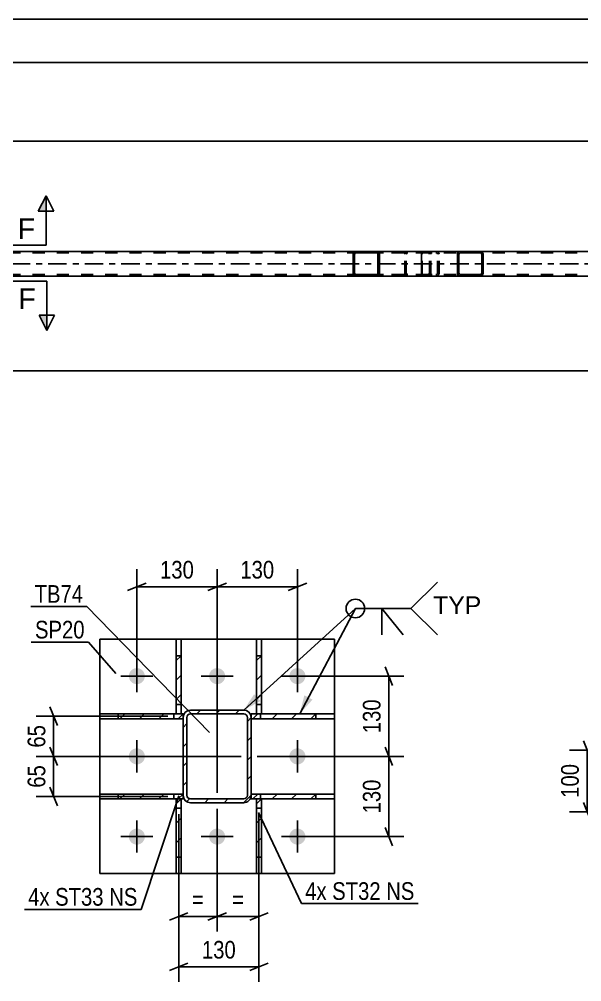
# Model space of a CAD drawing. Header units: millimetres. Extents: x 0 to 841, y 0 to 594.
# Drawn here: x 272.8 to 363.9, y 96.1 to 252.1 of the extents above; entities that cross this region are included whole.
import ezdxf

# ---------------------------------------------------------------- set-up
doc = ezdxf.new("R2010")
doc.units = ezdxf.units.MM
doc.linetypes.add('DXK_LINE_DOT2', pattern=[3.9198, 1.9599, -1.9599])
doc.linetypes.add('DXK_LINE_DOT3', pattern=[5.9187, 2.979, -0.9799, 0.9799, -0.9799])
doc.styles.add('Arial', font='ARIAL.TTF', dxfattribs={"height": 0.2})
doc.styles.add('Arial Narrow', font='ARIALN.TTF', dxfattribs={"height": 0.2})

# ---------------------------------------------------------------- blocks, each defined once
blk = doc.blocks.new('Part-122615341-2546 - 2515')
at = {"color": 7, "linetype": 'DXK_LINE_DOT2'}
for p, q in [((774.78, 214.21), (105.89, 214.21)), ((774.78, 214.45), (327.41, 214.45)), ((347.47, 214.45), (327.41, 214.45)), ((774.78, 210.69), (105.89, 210.69)), ((347.47, 210.45), (327.41, 210.45))]:
    blk.add_line(p, q, dxfattribs=at)
at = {"color": 2, "linetype": 'Continuous'}
for p, q in [((327.41, 214.45), (262.34, 214.45)), ((412.54, 214.45), (347.47, 214.45)), ((327.41, 210.45), (262.34, 210.45)), ((412.54, 210.45), (347.47, 210.45))]:
    blk.add_line(p, q, dxfattribs=at)
at = {"color": 7, "linetype": 'DXK_LINE_DOT3'}
blk.add_line((105.89, 212.45), (774.78, 212.45), dxfattribs=at)
blk = doc.blocks.new('Part-122615341-2720 - 2515')
at = {"linetype": 'Continuous'}
h = blk.add_hatch(dxfattribs=at)
h.set_pattern_fill('', scale=0.7, style=0, pattern_type=0)
h.set_pattern_definition([(45, (347.934, 214.1553), (-1.57154, 1.57154), [])])
h.paths.add_polyline_path([(347.97, 213.97), (347.93, 214.16), (347.82, 214.31), (347.66, 214.42), (347.47, 214.45), (344.29, 214.45), (344.09, 214.42), (343.93, 214.31), (343.82, 214.16), (343.78, 213.97), (343.78, 210.93), (343.82, 210.75), (343.93, 210.59), (344.09, 210.49), (344.29, 210.45), (347.47, 210.45), (347.66, 210.49), (347.82, 210.59), (347.93, 210.75), (347.97, 210.93)])
h.paths.add_polyline_path([(347.7, 210.84), (347.65, 210.76), (347.57, 210.71), (347.47, 210.69), (344.29, 210.69), (344.19, 210.71), (344.11, 210.76), (344.05, 210.84), (344.03, 210.93), (344.03, 213.97), (344.05, 214.06), (344.11, 214.14), (344.19, 214.19), (344.29, 214.21), (347.47, 214.21), (347.57, 214.19), (347.65, 214.14), (347.7, 214.06), (347.72, 213.97), (347.72, 210.93)])
at = {"color": 2, "linetype": 'Continuous'}
for p, q in [((337.96, 213.97), (337.98, 214.16)), ((337.96, 210.93), (337.96, 213.97)), ((337.98, 214.16), (338.04, 214.31)), ((338.04, 214.31), (338.12, 214.42)), ((338.12, 214.42), (338.23, 214.45)), ((344.29, 214.45), (338.23, 214.45)), ((343.82, 214.16), (343.78, 213.97)), ((343.78, 210.93), (343.78, 213.97)), ((344.03, 213.97), (344.05, 214.06)), ((344.03, 210.93), (344.03, 213.97)), ((344.05, 214.06), (344.11, 214.14)), ((344.29, 214.45), (344.09, 214.42)), ((344.11, 214.14), (344.19, 214.19)), ((344.19, 214.19), (344.29, 214.21)), ((344.29, 214.45), (347.47, 214.45)), ((344.29, 214.21), (347.47, 214.21)), ((347.66, 214.42), (347.47, 214.45)), ((347.47, 214.21), (347.57, 214.19)), ((347.57, 214.19), (347.65, 214.14)), ((347.65, 214.14), (347.7, 214.06)), ((347.7, 214.06), (347.72, 213.97)), ((347.72, 210.93), (347.72, 213.97)), ((347.97, 213.97), (347.93, 214.16)), ((347.97, 210.93), (347.97, 213.97)), ((337.98, 210.75), (337.96, 210.93)), ((338.04, 210.59), (337.98, 210.75)), ((338.12, 210.49), (338.04, 210.59)), ((343.78, 210.93), (343.82, 210.75)), ((344.05, 210.84), (344.03, 210.93)), ((344.11, 210.76), (344.05, 210.84)), ((344.19, 210.71), (344.11, 210.76)), ((344.29, 210.69), (344.19, 210.71)), ((344.29, 210.69), (347.47, 210.69)), ((347.57, 210.71), (347.47, 210.69)), ((347.65, 210.76), (347.57, 210.71)), ((347.7, 210.84), (347.65, 210.76)), ((347.72, 210.93), (347.7, 210.84)), ((347.93, 210.75), (347.97, 210.93)), ((338.23, 210.45), (338.12, 210.49)), ((344.29, 210.45), (338.23, 210.45)), ((344.09, 210.49), (344.29, 210.45)), ((344.29, 210.45), (347.47, 210.45)), ((347.47, 210.45), (347.66, 210.49))]:
    blk.add_line(p, q, dxfattribs=at)
at = {"color": 7, "linetype": 'DXK_LINE_DOT2'}
for p, q in [((338.1, 214.06), (338.09, 213.97)), ((338.09, 210.93), (338.09, 213.97)), ((338.13, 214.14), (338.1, 214.06)), ((338.18, 214.19), (338.13, 214.14)), ((338.23, 214.21), (338.18, 214.19)), ((347.47, 214.21), (338.23, 214.21)), ((339.5, 214.21), (339.5, 214.45)), ((340.32, 214.45), (340.51, 214.42)), ((340.42, 214.19), (340.32, 214.21)), ((340.5, 214.14), (340.42, 214.19)), ((340.55, 214.06), (340.5, 214.14)), ((340.57, 213.97), (340.55, 214.06)), ((340.57, 210.93), (340.57, 213.97)), ((340.78, 214.16), (340.82, 213.97)), ((340.82, 210.93), (340.82, 213.97)), ((347.47, 214.45), (344.29, 214.45)), ((338.09, 210.93), (338.1, 210.84)), ((338.1, 210.84), (338.13, 210.76)), ((338.13, 210.76), (338.18, 210.71)), ((338.18, 210.71), (338.23, 210.69)), ((347.47, 210.69), (338.23, 210.69)), ((339.5, 210.45), (339.5, 210.69)), ((340.32, 210.69), (340.42, 210.71)), ((340.42, 210.71), (340.5, 210.76)), ((340.5, 210.76), (340.55, 210.84)), ((340.55, 210.84), (340.57, 210.93)), ((340.82, 210.93), (340.78, 210.75)), ((340.51, 210.49), (340.32, 210.45)), ((347.47, 210.45), (344.29, 210.45))]:
    blk.add_line(p, q, dxfattribs=at)
for centre, start, end in [((340.33, 213.96), 23.8494, 68.8059), ((340.33, 210.95), 291.1941, 336.1506)]:
    blk.add_arc(centre, 0.492, start, end, dxfattribs=at)
at = {"color": 2, "linetype": 'Continuous'}
for centre, start, end in [((344.27, 213.96), 111.1941, 156.1506), ((347.48, 213.96), 23.8494, 68.8059), ((344.27, 210.95), 203.8494, 248.8059), ((347.48, 210.95), 291.1941, 336.1506)]:
    blk.add_arc(centre, 0.492, start, end, dxfattribs=at)
blk = doc.blocks.new('Part-122615341-2755 - 2515')
at = {"linetype": 'Continuous'}
h = blk.add_hatch(dxfattribs=at)
h.set_pattern_fill('', scale=0.7, style=0, pattern_type=0)
h.set_pattern_definition([(45, (331.1162, 214.1553), (-1.57154, 1.57154), [])])
h.paths.add_polyline_path([(331.16, 213.97), (331.12, 214.16), (331.01, 214.31), (330.84, 214.42), (330.64, 214.45), (327.41, 214.45), (327.21, 214.42), (327.05, 214.31), (326.94, 214.16), (326.9, 213.97), (326.9, 210.93), (326.94, 210.75), (327.05, 210.59), (327.21, 210.49), (327.41, 210.45), (330.64, 210.45), (330.84, 210.49), (331.01, 210.59), (331.12, 210.75), (331.16, 210.93)])
h.paths.add_polyline_path([(330.88, 210.84), (330.82, 210.76), (330.74, 210.71), (330.64, 210.69), (327.41, 210.69), (327.31, 210.71), (327.23, 210.76), (327.17, 210.84), (327.15, 210.93), (327.15, 213.97), (327.17, 214.06), (327.23, 214.14), (327.31, 214.19), (327.41, 214.21), (330.64, 214.21), (330.74, 214.19), (330.82, 214.14), (330.88, 214.06), (330.9, 213.97), (330.9, 210.93)])
at = {"color": 2, "linetype": 'Continuous'}
for p, q in [((326.94, 214.16), (326.9, 213.97)), ((326.9, 210.93), (326.9, 213.97)), ((327.15, 213.97), (327.17, 214.06)), ((327.15, 210.93), (327.15, 213.97)), ((327.17, 214.06), (327.23, 214.14)), ((327.41, 214.45), (327.21, 214.42)), ((327.23, 214.14), (327.31, 214.19)), ((327.31, 214.19), (327.41, 214.21)), ((327.41, 214.45), (330.64, 214.45)), ((327.41, 214.21), (330.64, 214.21)), ((338.23, 214.45), (330.64, 214.45)), ((330.84, 214.42), (330.64, 214.45)), ((330.64, 214.21), (330.74, 214.19)), ((330.74, 214.19), (330.82, 214.14)), ((330.82, 214.14), (330.88, 214.06)), ((330.88, 214.06), (330.9, 213.97)), ((330.9, 210.93), (330.9, 213.97)), ((331.16, 213.97), (331.12, 214.16)), ((331.16, 210.93), (331.16, 213.97)), ((326.9, 210.93), (326.94, 210.75)), ((327.17, 210.84), (327.15, 210.93)), ((327.23, 210.76), (327.17, 210.84)), ((327.31, 210.71), (327.23, 210.76)), ((327.41, 210.69), (327.31, 210.71)), ((327.41, 210.69), (330.64, 210.69)), ((330.74, 210.71), (330.64, 210.69)), ((330.82, 210.76), (330.74, 210.71)), ((330.88, 210.84), (330.82, 210.76)), ((330.9, 210.93), (330.88, 210.84)), ((331.12, 210.75), (331.16, 210.93)), ((327.21, 210.49), (327.41, 210.45)), ((327.41, 210.45), (330.64, 210.45)), ((330.64, 210.45), (330.84, 210.49)), ((338.23, 210.45), (330.64, 210.45))]:
    blk.add_line(p, q, dxfattribs=at)
at = {"color": 7, "linetype": 'DXK_LINE_DOT2'}
for p, q in [((330.64, 214.45), (327.41, 214.45)), ((338.99, 214.21), (327.41, 214.21)), ((335.25, 213.97), (335.29, 214.16)), ((335.25, 210.93), (335.25, 213.97)), ((335.52, 214.06), (335.5, 213.97)), ((335.5, 210.93), (335.5, 213.97)), ((335.58, 214.14), (335.52, 214.06)), ((335.56, 214.42), (335.76, 214.45)), ((335.66, 214.19), (335.58, 214.14)), ((335.76, 214.21), (335.66, 214.19)), ((338.99, 214.45), (338.23, 214.45)), ((338.99, 214.45), (339.19, 214.42)), ((339.09, 214.19), (338.99, 214.21)), ((339.17, 214.14), (339.09, 214.19)), ((339.23, 214.06), (339.17, 214.14)), ((339.25, 213.97), (339.23, 214.06)), ((339.25, 210.93), (339.25, 213.97)), ((339.47, 214.16), (339.5, 213.97)), ((339.5, 210.93), (339.5, 213.97)), ((338.99, 210.69), (327.41, 210.69)), ((335.29, 210.75), (335.25, 210.93)), ((335.5, 210.93), (335.52, 210.84)), ((335.52, 210.84), (335.58, 210.76)), ((335.58, 210.76), (335.66, 210.71)), ((335.66, 210.71), (335.76, 210.69)), ((338.99, 210.69), (339.09, 210.71)), ((339.09, 210.71), (339.17, 210.76)), ((339.17, 210.76), (339.23, 210.84)), ((339.23, 210.84), (339.25, 210.93)), ((339.5, 210.93), (339.47, 210.75)), ((330.64, 210.45), (327.41, 210.45)), ((335.76, 210.45), (335.56, 210.49)), ((338.99, 210.45), (338.23, 210.45)), ((339.19, 210.49), (338.99, 210.45))]:
    blk.add_line(p, q, dxfattribs=at)
at = {"color": 2, "linetype": 'Continuous'}
for centre, start, end in [((327.39, 213.95), 110.7583, 155.68), ((330.66, 213.95), 24.32, 69.2417), ((327.39, 210.95), 204.32, 249.2417), ((330.66, 210.95), 290.7583, 335.68)]:
    blk.add_arc(centre, 0.496, start, end, dxfattribs=at)
at = {"color": 7, "linetype": 'DXK_LINE_DOT2'}
for centre, start, end in [((335.74, 213.95), 110.7583, 155.68), ((339.01, 213.95), 24.32, 69.2417), ((335.74, 210.95), 204.32, 249.2417), ((339.01, 210.95), 290.7583, 335.68)]:
    blk.add_arc(centre, 0.496, start, end, dxfattribs=at)
blk = doc.blocks.new('Part-122615341-5707 - 5584')
at = {"linetype": 'Continuous'}
h = blk.add_hatch(dxfattribs=at)
h.set_pattern_fill('', scale=0.7, style=0, pattern_type=0)
h.set_pattern_definition([(45, (312.0639, 125.7396), (-1.57154, 1.57154), [])])
h.paths.add_polyline_path([(312.06, 116.32), (312.06, 125.74), (311.26, 125.74), (311.26, 116.32)])
at = {"color": 7, "linetype": 'DXK_LINE_DOT2'}
for p, q in [((311.26, 124.24), (311.26, 125.74)), ((311.26, 125.74), (312.06, 125.74)), ((312.06, 116.32), (312.06, 125.74)), ((311.26, 124.24), (312.06, 124.24)), ((311.26, 116.32), (311.26, 124.24))]:
    blk.add_line(p, q, dxfattribs=at)
at = {"color": 2, "linetype": 'Continuous'}
for p, q in [((311.26, 116.32), (311.26, 125.74)), ((311.26, 125.74), (312.06, 125.74)), ((312.06, 125.74), (312.06, 116.32)), ((311.26, 113.63), (311.26, 116.32)), ((312.06, 116.32), (311.26, 116.32)), ((312.06, 116.32), (312.06, 113.63)), ((312.06, 113.63), (311.26, 113.63))]:
    blk.add_line(p, q, dxfattribs=at)
blk = doc.blocks.new('Part-122615341-5618 - 5584')
at = {"linetype": 'Continuous'}
h = blk.add_hatch(dxfattribs=at)
h.set_pattern_fill('', scale=0.7, style=0, pattern_type=0)
h.set_pattern_definition([(45, (299.3793, 126.5294), (-1.57154, 1.57154), [])])
h.paths.add_polyline_path([(299.38, 125.73), (299.38, 126.53), (288.88, 126.53), (288.88, 125.73)])
at = {"color": 2, "linetype": 'Continuous'}
for p, q in [((285.88, 125.73), (285.88, 126.53)), ((285.88, 126.53), (288.88, 126.53)), ((288.88, 126.53), (299.38, 126.53)), ((288.88, 125.73), (288.88, 126.53)), ((299.38, 126.53), (299.38, 125.73)), ((288.88, 125.73), (285.88, 125.73)), ((299.38, 125.73), (288.88, 125.73))]:
    blk.add_line(p, q, dxfattribs=at)
at = {"color": 7, "linetype": 'DXK_LINE_DOT2'}
for p, q in [((288.88, 126.53), (299.38, 126.53)), ((297.88, 125.73), (297.88, 126.53)), ((299.38, 126.53), (299.38, 125.73)), ((299.38, 125.73), (288.88, 125.73))]:
    blk.add_line(p, q, dxfattribs=at)
blk = doc.blocks.new('Part-122615341-5633 - 5584')
at = {"linetype": 'Continuous'}
h = blk.add_hatch(dxfattribs=at)
h.set_pattern_fill('', scale=0.7, style=0, pattern_type=0)
h.set_pattern_definition([(45, (312.0634, 148.9418), (-1.57154, 1.57154), [])])
h.paths.add_polyline_path([(312.06, 139.54), (312.06, 148.94), (311.26, 148.94), (311.26, 139.54)])
at = {"color": 2, "linetype": 'Continuous'}
for p, q in [((311.26, 151.63), (311.26, 148.94)), ((311.26, 151.63), (312.06, 151.63)), ((312.06, 151.63), (312.06, 148.94)), ((311.26, 139.54), (311.26, 148.94)), ((312.06, 148.94), (311.26, 148.94)), ((312.06, 139.54), (312.06, 148.94)), ((311.26, 139.54), (312.06, 139.54))]:
    blk.add_line(p, q, dxfattribs=at)
at = {"color": 7, "linetype": 'DXK_LINE_DOT2'}
for p, q in [((311.26, 148.94), (311.26, 139.54)), ((312.06, 148.94), (312.06, 141.04)), ((311.26, 141.04), (312.06, 141.04)), ((312.06, 139.54), (312.06, 141.04)), ((311.26, 139.54), (312.06, 139.54))]:
    blk.add_line(p, q, dxfattribs=at)
blk = doc.blocks.new('Part-122615341-5697 - 5584')
at = {"linetype": 'Continuous'}
h = blk.add_hatch(dxfattribs=at)
h.set_pattern_fill('', scale=0.7, style=0, pattern_type=0)
h.set_pattern_definition([(45, (299.3793, 139.5294), (-1.57154, 1.57154), [])])
h.paths.add_polyline_path([(299.38, 138.73), (299.38, 139.53), (288.88, 139.53), (288.88, 138.73)])
at = {"color": 2, "linetype": 'Continuous'}
for p, q in [((285.88, 138.73), (285.88, 139.53)), ((285.88, 139.53), (288.88, 139.53)), ((288.88, 139.53), (299.38, 139.53)), ((288.88, 138.73), (288.88, 139.53)), ((299.38, 139.53), (299.38, 138.73)), ((288.88, 138.73), (285.88, 138.73)), ((299.38, 138.73), (288.88, 138.73))]:
    blk.add_line(p, q, dxfattribs=at)
at = {"color": 7, "linetype": 'DXK_LINE_DOT2'}
for p, q in [((288.88, 139.53), (299.38, 139.53)), ((297.88, 138.73), (297.88, 139.53)), ((299.38, 139.53), (299.38, 138.73)), ((299.38, 138.73), (288.88, 138.73))]:
    blk.add_line(p, q, dxfattribs=at)
blk = doc.blocks.new('Part-122615341-5676 - 5584')
at = {"linetype": 'Continuous'}
h = blk.add_hatch(dxfattribs=at)
h.set_pattern_fill('', scale=0.7, style=0, pattern_type=0)
h.set_pattern_definition([(45, (310.3794, 126.3306), (-1.57154, 1.57154), [])])
h.paths.add_polyline_path([(310.29, 125.87), (310.38, 126.33), (310.38, 138.93), (310.29, 139.39), (310.03, 139.78), (309.64, 140.04), (309.18, 140.13), (300.58, 140.13), (300.12, 140.04), (299.73, 139.78), (299.47, 139.39), (299.38, 138.93), (299.38, 126.33), (299.47, 125.87), (299.73, 125.48), (300.12, 125.22), (300.58, 125.13), (309.18, 125.13), (309.64, 125.22), (310.03, 125.48)])
h.paths.add_polyline_path([(309.41, 125.78), (309.18, 125.73), (300.58, 125.73), (300.35, 125.78), (300.16, 125.91), (300.03, 126.1), (299.98, 126.33), (299.98, 138.93), (300.03, 139.16), (300.16, 139.35), (300.35, 139.48), (300.58, 139.53), (309.18, 139.53), (309.41, 139.48), (309.6, 139.35), (309.73, 139.16), (309.78, 138.93), (309.78, 126.33), (309.73, 126.1), (309.6, 125.91)])
at = {"color": 7, "linetype": 'DXK_LINE_DOT2'}
for p, q in [((299.38, 138.93), (299.47, 139.39)), ((299.38, 126.33), (299.38, 138.93)), ((300.03, 139.16), (299.98, 138.93)), ((299.98, 126.33), (299.98, 138.93)), ((300.16, 139.35), (300.03, 139.16)), ((300.12, 140.04), (300.58, 140.13)), ((300.35, 139.48), (300.16, 139.35)), ((300.58, 139.53), (300.35, 139.48)), ((300.58, 140.13), (309.18, 140.13)), ((300.58, 139.53), (309.18, 139.53)), ((309.18, 140.13), (309.64, 140.04)), ((309.41, 139.48), (309.18, 139.53)), ((309.6, 139.35), (309.41, 139.48)), ((309.73, 139.16), (309.6, 139.35)), ((309.78, 138.93), (309.73, 139.16)), ((309.78, 126.33), (309.78, 138.93)), ((310.29, 139.39), (310.38, 138.93)), ((310.38, 126.33), (310.38, 138.93)), ((299.47, 125.87), (299.38, 126.33)), ((299.98, 126.33), (300.03, 126.1)), ((309.73, 126.1), (309.78, 126.33)), ((310.38, 126.33), (310.29, 125.87)), ((300.03, 126.1), (300.16, 125.91)), ((300.58, 125.13), (300.12, 125.22)), ((300.16, 125.91), (300.35, 125.78)), ((300.35, 125.78), (300.58, 125.73)), ((300.58, 125.73), (309.18, 125.73)), ((300.58, 125.13), (309.18, 125.13)), ((309.18, 125.73), (309.41, 125.78)), ((309.64, 125.22), (309.18, 125.13)), ((309.41, 125.78), (309.6, 125.91)), ((309.6, 125.91), (309.73, 126.1))]:
    blk.add_line(p, q, dxfattribs=at)
at = {"color": 2, "linetype": 'Continuous'}
for p, q in [((299.47, 139.39), (299.38, 138.93)), ((299.38, 126.33), (299.38, 138.93)), ((299.98, 138.93), (300.03, 139.16)), ((299.98, 126.33), (299.98, 138.93)), ((300.03, 139.16), (300.16, 139.35)), ((300.58, 140.13), (300.12, 140.04)), ((300.16, 139.35), (300.35, 139.48)), ((300.35, 139.48), (300.58, 139.53)), ((300.58, 140.13), (309.18, 140.13)), ((300.58, 139.53), (309.18, 139.53)), ((309.64, 140.04), (309.18, 140.13)), ((309.18, 139.53), (309.41, 139.48)), ((309.41, 139.48), (309.6, 139.35)), ((309.6, 139.35), (309.73, 139.16)), ((309.73, 139.16), (309.78, 138.93)), ((309.78, 126.33), (309.78, 138.93)), ((310.38, 138.93), (310.29, 139.39)), ((310.38, 126.33), (310.38, 138.93)), ((299.38, 126.33), (299.47, 125.87)), ((300.03, 126.1), (299.98, 126.33)), ((309.78, 126.33), (309.73, 126.1)), ((310.29, 125.87), (310.38, 126.33)), ((300.16, 125.91), (300.03, 126.1)), ((300.12, 125.22), (300.58, 125.13)), ((300.35, 125.78), (300.16, 125.91)), ((300.58, 125.73), (300.35, 125.78)), ((300.58, 125.73), (309.18, 125.73)), ((300.58, 125.13), (309.18, 125.13)), ((309.41, 125.78), (309.18, 125.73)), ((309.18, 125.13), (309.64, 125.22)), ((309.6, 125.91), (309.41, 125.78)), ((309.73, 126.1), (309.6, 125.91))]:
    blk.add_line(p, q, dxfattribs=at)
at = {"color": 7, "linetype": 'DXK_LINE_DOT3'}
blk.add_line((304.88, 132.63), (304.88, 132.63), dxfattribs=at)
at = {"color": 7, "linetype": 'DXK_LINE_DOT2'}
for centre, start, end in [((300.58, 138.93), 112.5, 157.5), ((309.18, 138.93), 22.5, 67.5), ((300.58, 126.33), 202.5, 247.5), ((309.18, 126.33), 292.5, 337.5)]:
    blk.add_arc(centre, 1.2, start, end, dxfattribs=at)
at = {"color": 2, "linetype": 'Continuous'}
for centre, start, end in [((300.58, 138.93), 112.5, 157.5), ((309.18, 138.93), 22.5, 67.5), ((300.58, 126.33), 202.5, 247.5), ((309.18, 126.33), 292.5, 337.5)]:
    blk.add_arc(centre, 1.2, start, end, dxfattribs=at)
blk = doc.blocks.new('Part-122615341-5702 - 5584')
at = {"linetype": 'Continuous'}
h = blk.add_hatch(dxfattribs=at)
h.set_pattern_fill('', scale=0.7, style=0, pattern_type=0)
h.set_pattern_definition([(45, (299.0644, 125.7396), (-1.57154, 1.57154), [])])
h.paths.add_polyline_path([(299.06, 116.32), (299.06, 125.74), (298.26, 125.74), (298.26, 116.32)])
at = {"color": 7, "linetype": 'DXK_LINE_DOT2'}
for p, q in [((298.26, 124.24), (298.26, 125.74)), ((298.26, 125.74), (299.06, 125.74)), ((299.06, 116.32), (299.06, 125.74)), ((298.26, 124.24), (299.06, 124.24)), ((298.26, 116.32), (298.26, 124.24))]:
    blk.add_line(p, q, dxfattribs=at)
at = {"color": 2, "linetype": 'Continuous'}
for p, q in [((298.26, 116.32), (298.26, 125.74)), ((298.26, 125.74), (299.06, 125.74)), ((299.06, 125.74), (299.06, 116.32)), ((298.26, 113.63), (298.26, 116.32)), ((299.06, 116.32), (298.26, 116.32)), ((299.06, 116.32), (299.06, 113.63)), ((299.06, 113.63), (298.26, 113.63))]:
    blk.add_line(p, q, dxfattribs=at)
blk = doc.blocks.new('Part-122615341-5712 - 5584')
at = {"linetype": 'Continuous'}
h = blk.add_hatch(dxfattribs=at)
h.set_pattern_fill('', scale=0.7, style=0, pattern_type=0)
h.set_pattern_definition([(45, (299.064, 148.9418), (-1.57154, 1.57154), [])])
h.paths.add_polyline_path([(299.06, 139.54), (299.06, 148.94), (298.26, 148.94), (298.26, 139.54)])
at = {"color": 2, "linetype": 'Continuous'}
for p, q in [((298.26, 151.63), (298.26, 148.94)), ((298.26, 151.63), (299.06, 151.63)), ((299.06, 151.63), (299.06, 148.94)), ((298.26, 139.54), (298.26, 148.94)), ((299.06, 148.94), (298.26, 148.94)), ((299.06, 139.54), (299.06, 148.94)), ((298.26, 139.54), (299.06, 139.54))]:
    blk.add_line(p, q, dxfattribs=at)
at = {"color": 7, "linetype": 'DXK_LINE_DOT2'}
for p, q in [((298.26, 148.94), (298.26, 139.54)), ((299.06, 148.94), (299.06, 141.04)), ((298.26, 141.04), (299.06, 141.04)), ((299.06, 139.54), (299.06, 141.04)), ((298.26, 139.54), (299.06, 139.54))]:
    blk.add_line(p, q, dxfattribs=at)
blk = doc.blocks.new('Bolt-122615341-5727 - 5584')
at = {"linetype": 'Continuous'}
for points in [[(290.58, 145.63, -1), (293.18, 145.63, -1)], [(303.58, 145.63, -1), (306.18, 145.63, -1)], [(316.58, 145.63, -1), (319.18, 145.63, -1)], [(290.58, 132.63, -1), (293.18, 132.63, -1)], [(316.58, 132.63, -1), (319.18, 132.63, -1)], [(290.58, 119.63, -1), (293.18, 119.63, -1)], [(303.58, 119.63, -1), (306.18, 119.63, -1)], [(316.58, 119.63, -1), (319.18, 119.63, -1)]]:
    blk.add_hatch(color=1, dxfattribs=at).paths.add_polyline_path(points)
at = {"color": 1, "linetype": 'Continuous'}
for p, q in [((291.88, 143.03), (291.88, 148.23)), ((304.88, 143.03), (304.88, 148.23)), ((317.88, 143.03), (317.88, 148.23)), ((294.48, 145.63), (289.28, 145.63)), ((307.48, 145.63), (302.28, 145.63)), ((320.48, 145.63), (315.28, 145.63)), ((291.88, 130.03), (291.88, 135.23)), ((317.88, 130.03), (317.88, 135.23)), ((294.48, 132.63), (289.28, 132.63)), ((320.48, 132.63), (315.28, 132.63)), ((291.88, 117.03), (291.88, 122.23)), ((304.88, 117.03), (304.88, 122.23)), ((317.88, 117.03), (317.88, 122.23)), ((294.48, 119.63), (289.28, 119.63)), ((307.48, 119.63), (302.28, 119.63)), ((320.48, 119.63), (315.28, 119.63))]:
    blk.add_line(p, q, dxfattribs=at)
blk = doc.blocks.new('Part-122615341-5756 - 5584')
at = {"color": 2, "linetype": 'Continuous'}
for p, q in [((285.88, 113.63), (285.88, 151.63)), ((323.88, 151.63), (285.88, 151.63)), ((323.88, 113.63), (323.88, 151.63)), ((323.88, 113.63), (285.88, 113.63))]:
    blk.add_line(p, q, dxfattribs=at)
blk = doc.blocks.new('Part-122615341-5762 - 5584')
at = {"linetype": 'Continuous'}
h = blk.add_hatch(dxfattribs=at)
h.set_pattern_fill('', scale=0.7, style=0, pattern_type=0)
h.set_pattern_definition([(45, (320.8777, 126.5297), (-1.57154, 1.57154), [])])
h.paths.add_polyline_path([(320.88, 125.73), (320.88, 126.53), (310.38, 126.53), (310.38, 125.73)])
at = {"color": 7, "linetype": 'DXK_LINE_DOT2'}
for p, q in [((320.88, 126.53), (310.38, 126.53)), ((310.38, 126.53), (310.38, 125.73)), ((311.88, 125.73), (311.88, 126.53)), ((320.88, 125.73), (310.38, 125.73))]:
    blk.add_line(p, q, dxfattribs=at)
at = {"color": 2, "linetype": 'Continuous'}
for p, q in [((320.88, 126.53), (310.38, 126.53)), ((310.38, 126.53), (310.38, 125.73)), ((323.88, 126.53), (320.88, 126.53)), ((320.88, 125.73), (320.88, 126.53)), ((323.88, 125.73), (323.88, 126.53)), ((310.38, 125.73), (320.88, 125.73)), ((323.88, 125.73), (320.88, 125.73))]:
    blk.add_line(p, q, dxfattribs=at)
blk = doc.blocks.new('Part-122615341-5779 - 5584')
at = {"linetype": 'Continuous'}
h = blk.add_hatch(dxfattribs=at)
h.set_pattern_fill('', scale=0.7, style=0, pattern_type=0)
h.set_pattern_definition([(45, (320.8777, 139.5297), (-1.57154, 1.57154), [])])
h.paths.add_polyline_path([(320.88, 138.73), (320.88, 139.53), (310.38, 139.53), (310.38, 138.73)])
at = {"color": 7, "linetype": 'DXK_LINE_DOT2'}
for p, q in [((320.88, 139.53), (310.38, 139.53)), ((310.38, 139.53), (310.38, 138.73)), ((311.88, 138.73), (311.88, 139.53)), ((320.88, 138.73), (310.38, 138.73))]:
    blk.add_line(p, q, dxfattribs=at)
at = {"color": 2, "linetype": 'Continuous'}
for p, q in [((320.88, 139.53), (310.38, 139.53)), ((310.38, 139.53), (310.38, 138.73)), ((323.88, 139.53), (320.88, 139.53)), ((320.88, 138.73), (320.88, 139.53)), ((323.88, 138.73), (323.88, 139.53)), ((310.38, 138.73), (320.88, 138.73)), ((323.88, 138.73), (320.88, 138.73))]:
    blk.add_line(p, q, dxfattribs=at)
blk = doc.blocks.new('StraightDimension-122615341-2824 - 2515')
at = {"color": 7, "linetype": 'Continuous'}
blk.add_line((250.78, 195.1), (506.18, 195.1), dxfattribs=at)
blk = doc.blocks.new('StraightDimension-122615341-2889 - 2515')
at = {"color": 7, "linetype": 'Continuous'}
blk.add_line((250.78, 232.28), (506.18, 232.28), dxfattribs=at)
blk = doc.blocks.new('StraightDimension-122615341-2899 - 2515')
at = {"color": 7, "linetype": 'Continuous'}
blk.add_line((105.25, 252.05), (785.64, 252.05), dxfattribs=at)
blk = doc.blocks.new('StraightDimension-122615341-2920 - 2515')
at = {"color": 7, "linetype": 'Continuous'}
blk.add_line((105.89, 245.04), (785, 245.04), dxfattribs=at)
blk = doc.blocks.new('StraightDimension-122615341-5825 - 5584')
at = {"color": 7, "linetype": 'Continuous'}
for p, q in [((298.66, 123.24), (298.66, 96.12)), ((311.66, 123.24), (311.66, 96.12)), ((300.16, 99.12), (297.16, 97.92)), ((298.66, 98.52), (311.66, 98.52)), ((310.16, 97.92), (313.16, 99.12))]:
    blk.add_line(p, q, dxfattribs=at)
at = {"color": 0}
blk.add_wipeout([(308.51, 99.27), (308.51, 103.47), (301.82, 103.47), (301.82, 99.27)], dxfattribs=at)
at = {"color": 3, "style": 'Arial Narrow'}
blk.add_text('130', height=2.863, dxfattribs=at).set_placement((302.42, 99.87))
blk = doc.blocks.new('StraightDimension-122615341-5849 - 5584')
at = {"color": 7, "linetype": 'Continuous'}
for p, q in [((333.29, 144.13), (332.09, 147.13)), ((318.88, 145.63), (335.09, 145.63)), ((332.69, 132.63), (332.69, 145.63)), ((332.09, 134.13), (333.29, 131.13)), ((311.38, 132.63), (335.09, 132.63))]:
    blk.add_line(p, q, dxfattribs=at)
at = {"color": 0}
blk.add_wipeout([(331.94, 142.47), (327.74, 142.47), (327.74, 135.79), (331.94, 135.79)], dxfattribs=at)
at = {"color": 3, "style": 'Arial Narrow'}
blk.add_text('130', height=2.863, rotation=90.0002, dxfattribs=at).set_placement((331.34, 136.39))
blk = doc.blocks.new('StraightDimension-122615341-5830 - 5584')
at = {"color": 7, "linetype": 'Continuous'}
for p, q in [((304.88, 124.13), (304.88, 104.27)), ((311.66, 112.63), (311.66, 104.27)), ((303.38, 106.07), (306.38, 107.27)), ((304.88, 106.67), (311.66, 106.67)), ((313.16, 107.27), (310.16, 106.07))]:
    blk.add_line(p, q, dxfattribs=at)
at = {"color": 0}
blk.add_wipeout([(309.83, 107.42), (309.83, 111.62), (306.71, 111.62), (306.71, 107.42)], dxfattribs=at)
at = {"color": 3, "style": 'Arial Narrow'}
blk.add_text('=', height=2.86, dxfattribs=at).set_placement((307.31, 108.02))
blk = doc.blocks.new('StraightDimension-122615341-5816 - 5584')
at = {"color": 7, "linetype": 'Continuous'}
for p, q in [((277.81, 140.63), (279.01, 137.63)), ((296.88, 139.13), (275.56, 139.13)), ((278.41, 132.63), (278.41, 139.13)), ((279.01, 131.13), (277.81, 134.13)), ((308.78, 132.63), (275.56, 132.63))]:
    blk.add_line(p, q, dxfattribs=at)
at = {"color": 0}
blk.add_wipeout([(277.66, 138.31), (273.46, 138.31), (273.46, 133.45), (277.66, 133.45)], dxfattribs=at)
at = {"color": 3, "style": 'Arial Narrow'}
blk.add_text('65', height=2.863, rotation=90.0002, dxfattribs=at).set_placement((277.06, 134.05))
blk = doc.blocks.new('StraightDimension-122615341-5781 - 5584')
at = {"color": 7, "linetype": 'Continuous'}
for p, q in [((291.88, 146.63), (291.88, 162.94)), ((304.88, 126.73), (304.88, 162.94)), ((293.38, 160.69), (290.38, 159.49)), ((303.38, 159.49), (306.38, 160.69)), ((291.88, 160.09), (304.88, 160.09))]:
    blk.add_line(p, q, dxfattribs=at)
at = {"color": 0}
blk.add_wipeout([(301.72, 160.84), (301.72, 165.04), (295.04, 165.04), (295.04, 160.84)], dxfattribs=at)
at = {"color": 3, "style": 'Arial Narrow'}
blk.add_text('130', height=2.863, dxfattribs=at).set_placement((295.64, 161.44))
blk = doc.blocks.new('StraightDimension-122615341-5794 - 5584')
at = {"color": 7, "linetype": 'Continuous'}
for p, q in [((304.88, 126.73), (304.88, 162.94)), ((317.88, 146.63), (317.88, 162.94)), ((306.38, 160.69), (303.38, 159.49)), ((316.38, 159.49), (319.38, 160.69)), ((304.88, 160.09), (317.88, 160.09))]:
    blk.add_line(p, q, dxfattribs=at)
at = {"color": 0}
blk.add_wipeout([(314.72, 160.84), (314.72, 165.04), (308.04, 165.04), (308.04, 160.84)], dxfattribs=at)
at = {"color": 3, "style": 'Arial Narrow'}
blk.add_text('130', height=2.863, dxfattribs=at).set_placement((308.64, 161.44))
blk = doc.blocks.new('StraightDimension-122615341-5807 - 5584')
at = {"color": 7, "linetype": 'Continuous'}
for p, q in [((277.81, 134.13), (279.01, 131.13)), ((308.78, 132.63), (275.56, 132.63)), ((278.41, 126.13), (278.41, 132.63)), ((279.01, 124.63), (277.81, 127.63)), ((296.88, 126.13), (275.56, 126.13))]:
    blk.add_line(p, q, dxfattribs=at)
at = {"color": 0}
blk.add_wipeout([(277.66, 131.81), (273.46, 131.81), (273.46, 126.95), (277.66, 126.95)], dxfattribs=at)
at = {"color": 3, "style": 'Arial Narrow'}
blk.add_text('65', height=2.863, rotation=90.0002, dxfattribs=at).set_placement((277.06, 127.55))
blk = doc.blocks.new('StraightDimension-122615341-5839 - 5584')
at = {"color": 7, "linetype": 'Continuous'}
for p, q in [((304.88, 124.13), (304.88, 104.27)), ((298.66, 112.63), (298.66, 104.27)), ((297.16, 106.07), (300.16, 107.27)), ((298.66, 106.67), (304.88, 106.67)), ((306.38, 107.27), (303.38, 106.07))]:
    blk.add_line(p, q, dxfattribs=at)
at = {"color": 0}
blk.add_wipeout([(303.33, 107.42), (303.33, 111.62), (300.21, 111.62), (300.21, 107.42)], dxfattribs=at)
at = {"color": 3, "style": 'Arial Narrow'}
blk.add_text('=', height=2.86, dxfattribs=at).set_placement((300.81, 108.02))
blk = doc.blocks.new('StraightDimension-122615341-5859 - 5584')
at = {"color": 7, "linetype": 'Continuous'}
for p, q in [((333.29, 131.13), (332.09, 134.13)), ((311.38, 132.63), (335.09, 132.63)), ((332.69, 119.63), (332.69, 132.63)), ((332.09, 121.13), (333.29, 118.13)), ((318.88, 119.63), (335.09, 119.63))]:
    blk.add_line(p, q, dxfattribs=at)
at = {"color": 0}
blk.add_wipeout([(331.94, 129.47), (327.74, 129.47), (327.74, 122.79), (331.94, 122.79)], dxfattribs=at)
at = {"color": 3, "style": 'Arial Narrow'}
blk.add_text('130', height=2.863, rotation=90.0002, dxfattribs=at).set_placement((331.34, 123.39))
blk = doc.blocks.new('StraightDimension-122615341-26890 - 26693')
at = {"color": 7, "linetype": 'Continuous'}
for p, q in [((364.19, 135.16), (365.39, 132.16)), ((382.43, 133.66), (361.94, 133.66)), ((364.79, 123.66), (364.79, 133.66)), ((365.39, 122.16), (364.19, 125.16)), ((390.44, 123.66), (361.94, 123.66))]:
    blk.add_line(p, q, dxfattribs=at)
at = {"color": 0}
blk.add_wipeout([(364.04, 132.01), (359.84, 132.01), (359.84, 125.32), (364.04, 125.32)], dxfattribs=at)
at = {"color": 3, "style": 'Arial Narrow'}
blk.add_text('100', height=2.863, rotation=90.0002, dxfattribs=at).set_placement((363.44, 125.92))
blk = doc.blocks.new('SectionMark-122615341-2963 - 2515')
at = {"linetype": 'Continuous'}
for points in [[(229.97, 204.1), (231.22, 204.1), (229.97, 201.6)], [(276.05, 204.1), (277.3, 204.1), (277.3, 201.6)]]:
    blk.add_hatch(color=6, dxfattribs=at).paths.add_polyline_path(points)
at = {"color": 6, "linetype": 'Continuous'}
for p, q in [((229.97, 209.6), (237.97, 209.6)), ((229.97, 209.6), (229.97, 201.6)), ((277.3, 209.6), (269.3, 209.6)), ((277.3, 209.6), (277.3, 201.6)), ((229.97, 201.6), (228.72, 204.1)), ((231.22, 204.1), (228.72, 204.1)), ((229.97, 201.6), (231.22, 204.1)), ((276.05, 204.1), (278.55, 204.1)), ((277.3, 201.6), (276.05, 204.1)), ((278.55, 204.1), (277.3, 201.6))]:
    blk.add_line(p, q, dxfattribs=at)
at = {"color": 0, "linetype": 'Continuous'}
for points in [[(234.57, 205.1), (234.57, 208.6), (231.72, 208.6), (231.72, 205.1)], [(275.55, 205.1), (275.55, 208.6), (272.7, 208.6), (272.7, 205.1)]]:
    blk.add_wipeout(points, dxfattribs=at)
at = {"color": 3, "linetype": 'Continuous', "style": 'Arial'}
for p in [(231.72, 205.1), (272.7, 205.1)]:
    blk.add_text('F', height=3.34, dxfattribs=at).set_placement(p)
blk = doc.blocks.new('SectionMark-122615341-2967 - 2515')
at = {"linetype": 'Continuous'}
for points in [[(232.3, 220.97), (231.05, 220.97), (231.05, 223.47)], [(277.18, 220.97), (275.93, 220.97), (277.18, 223.47)]]:
    blk.add_hatch(color=6, dxfattribs=at).paths.add_polyline_path(points)
at = {"color": 6, "linetype": 'Continuous'}
for p, q in [((229.8, 220.97), (231.05, 223.47)), ((231.05, 215.47), (231.05, 223.47)), ((231.05, 223.47), (232.3, 220.97)), ((277.18, 223.47), (275.93, 220.97)), ((277.18, 215.47), (277.18, 223.47)), ((277.18, 223.47), (278.43, 220.97)), ((232.3, 220.97), (229.8, 220.97)), ((275.93, 220.97), (278.43, 220.97)), ((231.05, 215.47), (239.05, 215.47)), ((277.18, 215.47), (269.18, 215.47))]:
    blk.add_line(p, q, dxfattribs=at)
at = {"color": 0, "linetype": 'Continuous'}
for points in [[(235.65, 216.47), (235.65, 219.97), (232.8, 219.97), (232.8, 216.47)], [(275.43, 216.47), (275.43, 219.97), (272.58, 219.97), (272.58, 216.47)]]:
    blk.add_wipeout(points, dxfattribs=at)
at = {"color": 3, "linetype": 'Continuous', "style": 'Arial'}
for p in [(232.8, 216.47), (272.58, 216.47)]:
    blk.add_text('F', height=3.34, dxfattribs=at).set_placement(p)
blk = doc.blocks.new('Mark-122615341-5672 - 5584')
at = {"color": 0}
blk.add_wipeout([(283.19, 157.51), (283.19, 160.51), (275.33, 160.51), (275.33, 157.51)], dxfattribs=at)
blk.add_wipeout([(283.19, 157.51), (283.19, 160.51), (275.33, 160.51), (275.33, 157.51)], dxfattribs=at)
at = {"color": 30, "linetype": 'Continuous'}
for p in [(274.73, 156.91), (303.63, 136.52)]:
    blk.add_line(p, (283.79, 156.91), dxfattribs=at)
at = {"color": 3, "style": 'Arial Narrow'}
blk.add_text('TB74', height=2.863, dxfattribs=at).set_placement((275.33, 157.51))
blk = doc.blocks.new('Mark-122615341-5752 - 5584')
at = {"color": 0}
blk.add_wipeout([(283.43, 151.73), (283.43, 154.73), (275.39, 154.73), (275.39, 151.73)], dxfattribs=at)
blk.add_wipeout([(283.43, 151.73), (283.43, 154.73), (275.39, 154.73), (275.39, 151.73)], dxfattribs=at)
at = {"color": 30, "linetype": 'Continuous'}
for p in [(274.79, 151.13), (288.5, 146.04)]:
    blk.add_line(p, (284.03, 151.13), dxfattribs=at)
at = {"color": 3, "style": 'Arial Narrow'}
blk.add_text('SP20', height=2.863, dxfattribs=at).set_placement((275.39, 151.73))
blk = doc.blocks.new('WeldMark-122615341-5869 - 5584')
at = {"linetype": 'Continuous'}
for points in [[(311.9, 141.59), (309.18, 140.13), (310.89, 142.7)], [(320.33, 141.83), (318.26, 139.53), (319, 142.53)]]:
    blk.add_hatch(color=30, dxfattribs=at).paths.add_polyline_path(points)
at = {"color": 30, "linetype": 'Continuous'}
for p, q in [((309.18, 140.13), (327.27, 156.59)), ((318.26, 139.53), (327.27, 156.59)), ((327.27, 156.59), (336.27, 156.59))]:
    blk.add_line(p, q, dxfattribs=at)
at = {"color": 3, "linetype": 'Continuous'}
for q in [(334.99, 152.31), (331.56, 152.31)]:
    blk.add_line((331.56, 156.59), q, dxfattribs=at)
for start, end in [(90, 270), (270, 90)]:
    blk.add_arc((327.27, 156.59), 1.5, start, end, dxfattribs=at)
at = {"color": 0, "linetype": 'Continuous'}
blk.add_wipeout([(347.65, 155.69), (347.65, 158.69), (339.87, 158.69), (339.87, 155.69)], dxfattribs=at)
blk.add_wipeout([(347.65, 155.69), (347.65, 158.69), (339.87, 158.69), (339.87, 155.69)], dxfattribs=at)
at = {"color": 3, "linetype": 'Continuous'}
for q in [(340.56, 160.88), (340.56, 152.31)]:
    blk.add_line((336.27, 156.59), q, dxfattribs=at)
at = {"color": 3, "linetype": 'Continuous', "style": 'Arial'}
blk.add_text('TYP', height=2.865, dxfattribs=at).set_placement((339.87, 155.69))
blk = doc.blocks.new('MarkSet-122615341-5918 - 5584')
at = {"color": 0}
for points in [[(322.61, 109.38), (322.61, 112.38), (319.14, 112.38), (319.14, 109.38)], [(331.36, 109.38), (331.36, 112.38), (323.51, 112.38), (323.51, 109.38)], [(336.83, 109.38), (336.83, 112.38), (332.26, 112.38), (332.26, 109.38)]]:
    blk.add_wipeout(points, dxfattribs=at)
for points in [[(322.61, 109.38), (322.61, 112.38), (319.14, 112.38), (319.14, 109.38)], [(331.36, 109.38), (331.36, 112.38), (323.51, 112.38), (323.51, 109.38)], [(336.83, 109.38), (336.83, 112.38), (332.26, 112.38), (332.26, 109.38)]]:
    blk.add_wipeout(points, dxfattribs=at)
at = {"color": 30, "linetype": 'Continuous'}
for p, q in [((311.56, 123.55), (318.54, 108.78)), ((318.54, 108.78), (337.43, 108.78))]:
    blk.add_line(p, q, dxfattribs=at)
at = {"color": 3, "style": 'Arial Narrow'}
for s, p in [('ST32', (323.51, 109.38)), ('NS', (332.26, 109.38)), ('4x', (319.14, 109.38))]:
    blk.add_text(s, height=2.863, dxfattribs=at).set_placement(p)
blk = doc.blocks.new('MarkSet-122615341-5948 - 5584')
at = {"color": 0}
for points in [[(277.75, 108.44), (277.75, 111.44), (274.28, 111.44), (274.28, 108.44)], [(286.51, 108.44), (286.51, 111.44), (278.65, 111.44), (278.65, 108.44)], [(291.97, 108.44), (291.97, 111.44), (287.41, 111.44), (287.41, 108.44)]]:
    blk.add_wipeout(points, dxfattribs=at)
for points in [[(277.75, 108.44), (277.75, 111.44), (274.28, 111.44), (274.28, 108.44)], [(286.51, 108.44), (286.51, 111.44), (278.65, 111.44), (278.65, 108.44)], [(291.97, 108.44), (291.97, 111.44), (287.41, 111.44), (287.41, 108.44)]]:
    blk.add_wipeout(points, dxfattribs=at)
at = {"color": 30, "linetype": 'Continuous'}
for p in [(298.68, 126.24), (273.68, 107.84)]:
    blk.add_line(p, (292.57, 107.84), dxfattribs=at)
at = {"color": 3, "style": 'Arial Narrow'}
for s, p in [('4x', (274.28, 108.44)), ('ST33', (278.65, 108.44)), ('NS', (287.41, 108.44))]:
    blk.add_text(s, height=2.863, dxfattribs=at).set_placement(p)

msp = doc.modelspace()

# ---------------------------------------------------------------- block references
for name in ['StraightDimension-122615341-2889 - 2515', 'Part-122615341-2546 - 2515', 'Part-122615341-2755 - 2515', 'Part-122615341-2720 - 2515', 'StraightDimension-122615341-2824 - 2515', 'Part-122615341-5756 - 5584', 'Part-122615341-5712 - 5584', 'Part-122615341-5633 - 5584', 'Bolt-122615341-5727 - 5584', 'Part-122615341-5697 - 5584', 'Part-122615341-5676 - 5584', 'Part-122615341-5779 - 5584', 'StraightDimension-122615341-26890 - 26693', 'Part-122615341-5618 - 5584', 'Part-122615341-5762 - 5584', 'Part-122615341-5702 - 5584', 'Part-122615341-5707 - 5584']:
    msp.add_blockref(name, (0, 0))

# ---------------------------------------------------------------- next in the draw order: block references
for name in ['StraightDimension-122615341-2899 - 2515', 'SectionMark-122615341-2963 - 2515', 'StraightDimension-122615341-5849 - 5584', 'StraightDimension-122615341-5816 - 5584', 'StraightDimension-122615341-5825 - 5584']:
    msp.add_blockref(name, (0, 0))

# ---------------------------------------------------------------- next in the draw order: block references
for name in ['StraightDimension-122615341-2920 - 2515', 'StraightDimension-122615341-5781 - 5584', 'StraightDimension-122615341-5830 - 5584']:
    msp.add_blockref(name, (0, 0))

# ---------------------------------------------------------------- next in the draw order: block references
for name in ['SectionMark-122615341-2967 - 2515', 'StraightDimension-122615341-5794 - 5584']:
    msp.add_blockref(name, (0, 0))

# ---------------------------------------------------------------- next in the draw order: block references
for name in ['WeldMark-122615341-5869 - 5584', 'Mark-122615341-5672 - 5584', 'StraightDimension-122615341-5807 - 5584', 'StraightDimension-122615341-5859 - 5584']:
    msp.add_blockref(name, (0, 0))

# ---------------------------------------------------------------- next in the draw order: block references
for name in ['Mark-122615341-5752 - 5584', 'StraightDimension-122615341-5839 - 5584', 'MarkSet-122615341-5918 - 5584']:
    msp.add_blockref(name, (0, 0))

# ---------------------------------------------------------------- next in the draw order: block references
msp.add_blockref('MarkSet-122615341-5948 - 5584', (0, 0))

doc.saveas('drawing.dxf')
